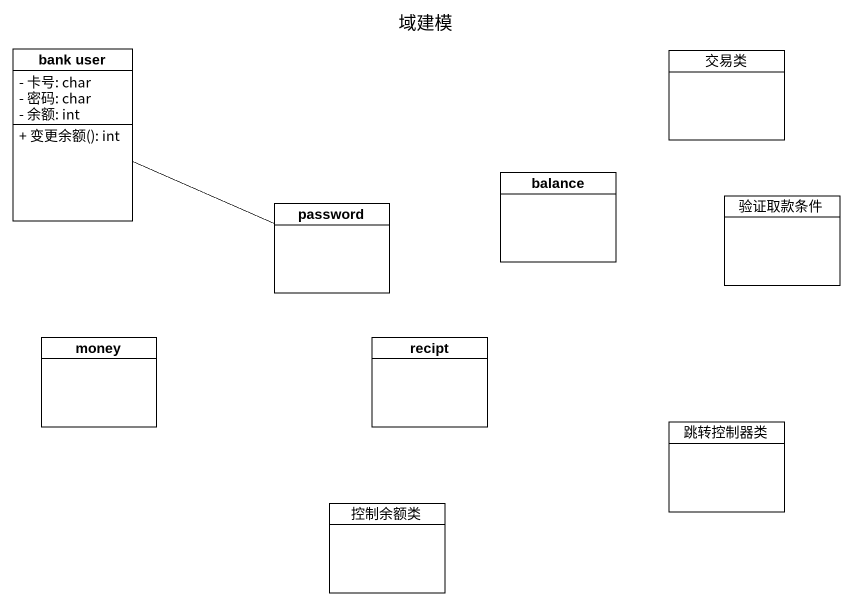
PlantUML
@startuml
title 域建模
hide circle
hide empty members
skinparam classAttributeIconSize 0
class "bank user" as bank_user {
  - 卡号: char
  - 密码: char
  - 余额: int
  + 变更余额(): int
}
class 交易类
class balance
class 验证取款条件
class password
class money
class recipt
class 跳转控制器类
class 控制余额类
bank_user -right- password
@enduml
